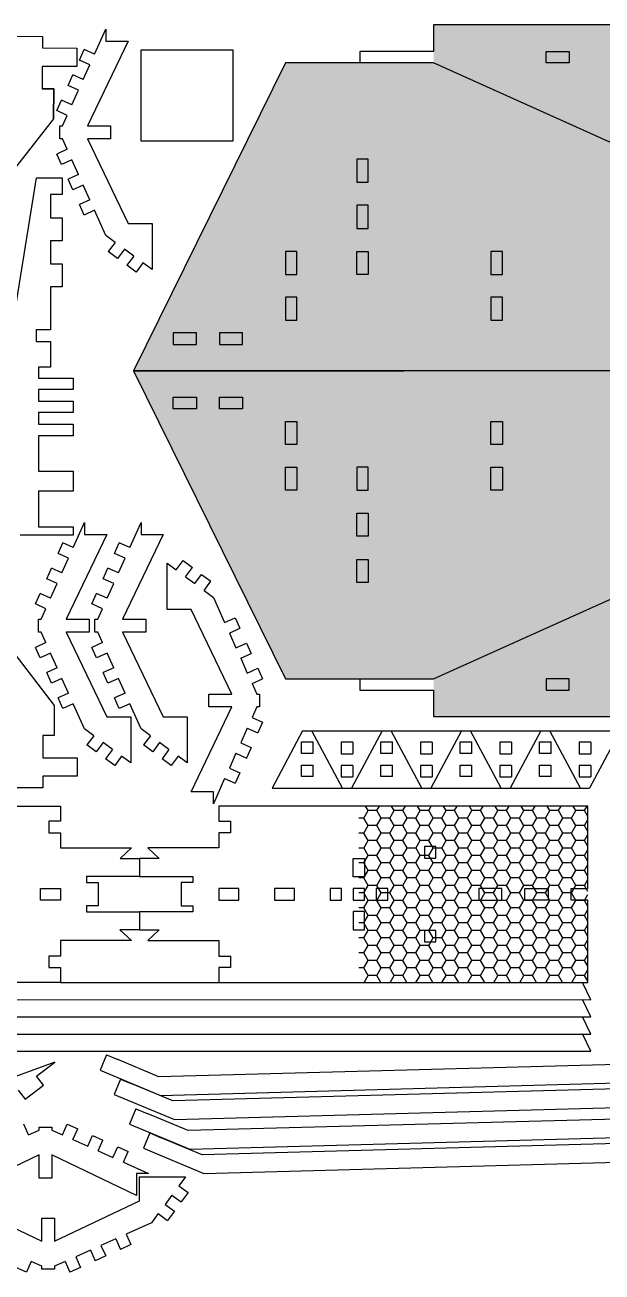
# Model space of a CAD drawing. Extents: x 1284 to 1877, y 636 to 986.
# Drawn here: x 1490.1 to 1649, y 641.9 to 985.2 of the extents above; entities that cross this region are included whole.
import ezdxf

# ---------------------------------------------------------------- set-up
doc = ezdxf.new("R2010")
doc.units = 0
doc.layers.get('0').update_dxf_attribs({"linetype": 'CONTINUOUS'})
doc.layers.add('PATTERN', color=4, linetype='CONTINUOUS')

msp = doc.modelspace()

# ---------------------------------------------------------------- hatches: boundary and pattern name
at = {"layer": 'PATTERN'}
h = msp.add_hatch(dxfattribs=at)
h.set_pattern_fill('HONEY', color=256, scale=0.75, style=0)
h.paths.add_polyline_path([(1850.21, 985.15), (1602.63, 985.15), (1602.63, 974.7), (1561.84, 974.7), (1520.02, 889.95), (1561.84, 805.2), (1602.63, 805.2), (1602.63, 794.75), (1850.21, 794.75), (1808.39, 879.5), (1767.6, 879.5), (1767.6, 900.4), (1808.39, 900.4)])
h = msp.add_hatch(dxfattribs=at)
h.set_pattern_fill('HONEY', color=256, scale=0.75, angle=180, style=0)
h.set_pattern_definition([(180, (3594.3756, -138.4798), (-3.571875, 2.0622225), [2.38125, -4.7625]), (60, (3594.3756, -138.4798), (3.5718746, 2.0622232), [2.38125, -4.7625]), (120, (3594.3756, -138.4798), (-4e-07, 4.1244457), [-4.7625, 2.38125])])
edge = h.paths.add_edge_path()
edge.add_line((1645.08, 770.14), (1582.05, 770.14))
edge.add_line((1645.08, 721.58), (1645.08, 770.14))
edge.add_line((1582.05, 721.58), (1645.08, 721.58))
edge.add_line((1582.05, 770.14), (1582.05, 721.58))

# ---------------------------------------------------------------- linework, layer by layer
for p, q in [((1486.31, 982.02), (1494.94, 981.99)), ((1494.94, 981.99), (1494.93, 978.81)), ((1494.94, 981.99), (1494.93, 978.81)), ((1850.21, 985.15), (1602.63, 985.15)), ((1602.63, 985.15), (1602.63, 977.88)), ((1850.21, 985.15), (1602.63, 985.15)), ((1494.93, 978.81), (1504.46, 978.78)), ((1504.46, 978.78), (1504.44, 973.7)), ((1602.63, 977.88), (1582.35, 977.88)), ((1582.35, 977.88), (1582.35, 974.7)), ((1633.61, 974.7), (1633.61, 977.88)), ((1633.61, 977.88), (1639.96, 977.88)), ((1639.96, 977.88), (1639.96, 974.7)), ((1494.92, 973.73), (1494.89, 967.56)), ((1504.44, 973.7), (1494.92, 973.73)), ((1561.84, 974.7), (1520.02, 889.95)), ((1582.35, 974.7), (1561.84, 974.7)), ((1602.63, 974.7), (1582.35, 974.7)), ((1767.6, 900.4), (1602.63, 974.7)), ((1639.96, 974.7), (1633.61, 974.7)), ((1498.07, 967.55), (1494.89, 967.56)), ((1494.89, 967.56), (1498.07, 967.55)), ((1498.04, 959.31), (1498.07, 967.55)), ((1498.07, 967.55), (1498.04, 959.31)), ((1498.04, 959.31), (1481.65, 938.49)), ((1584.63, 948.2), (1581.46, 948.2)), ((1581.46, 948.2), (1581.46, 941.85)), ((1584.63, 941.85), (1584.63, 948.2)), ((1484.75, 889.99), (1493.34, 943.07)), ((1493.34, 943.07), (1500.34, 943.07)), ((1500.34, 943.07), (1500.34, 938.44)), ((1581.46, 941.85), (1584.63, 941.85)), ((1500.34, 938.44), (1497.16, 938.44)), ((1497.16, 938.44), (1497.16, 932.09)), ((1584.63, 935.5), (1581.46, 935.5)), ((1581.46, 935.5), (1581.46, 929.15)), ((1584.63, 929.15), (1584.63, 935.5)), ((1497.16, 932.09), (1500.34, 932.09)), ((1500.34, 932.09), (1500.34, 925.74)), ((1581.46, 929.15), (1584.63, 929.15)), ((1500.34, 925.74), (1497.16, 925.74)), ((1497.16, 925.74), (1497.16, 919.39)), ((1565.02, 922.8), (1561.84, 922.8)), ((1561.84, 922.8), (1561.84, 916.45)), ((1565.02, 916.45), (1565.02, 922.8)), ((1581.46, 922.8), (1584.63, 922.8)), ((1581.46, 916.45), (1581.46, 922.8)), ((1584.63, 922.8), (1584.63, 916.45)), ((1621.58, 922.8), (1618.4, 922.8)), ((1618.4, 922.8), (1618.4, 916.45)), ((1621.58, 916.45), (1621.58, 922.8)), ((1497.16, 919.39), (1500.34, 919.39)), ((1500.34, 919.39), (1500.34, 913.04)), ((1561.84, 916.45), (1565.02, 916.45)), ((1584.63, 916.45), (1581.46, 916.45)), ((1618.4, 916.45), (1621.58, 916.45)), ((1500.34, 913.04), (1497.16, 913.04)), ((1497.16, 913.04), (1497.16, 901.23)), ((1565.02, 910.23), (1561.84, 910.23)), ((1561.84, 910.23), (1561.84, 903.88)), ((1565.02, 903.88), (1565.02, 910.23)), ((1621.58, 910.23), (1618.4, 910.23)), ((1618.4, 910.23), (1618.4, 903.88)), ((1621.58, 903.88), (1621.58, 910.23)), ((1561.84, 903.88), (1565.02, 903.88)), ((1618.4, 903.88), (1621.58, 903.88)), ((1497.16, 901.23), (1493.26, 901.23)), ((1493.26, 901.23), (1493.26, 898.05)), ((1537.33, 900.4), (1530.98, 900.4)), ((1530.98, 900.4), (1530.98, 897.23)), ((1537.33, 900.4), (1530.98, 900.4)), ((1537.33, 897.23), (1537.33, 900.4)), ((1543.68, 900.4), (1543.68, 897.23)), ((1550.03, 900.4), (1543.68, 900.4)), ((1550.03, 897.23), (1550.03, 900.4)), ((1493.26, 898.05), (1497.16, 898.05)), ((1497.16, 898.05), (1497.16, 890.95)), ((1530.98, 897.23), (1537.33, 897.23)), ((1543.68, 897.23), (1550.03, 897.23)), ((1497.16, 890.95), (1493.86, 890.95)), ((1493.86, 890.95), (1493.86, 887.96)), ((1520.02, 889.95), (1594.44, 889.95)), ((1767.6, 889.95), (1520.02, 889.95)), ((1520.02, 889.95), (1561.84, 805.2)), ((1493.86, 887.96), (1503.39, 887.96)), ((1503.39, 887.96), (1503.39, 884.79)), ((1503.39, 884.79), (1493.86, 884.79)), ((1493.86, 884.79), (1493.86, 881.61)), ((1530.98, 879.5), (1530.98, 882.68)), ((1530.98, 882.68), (1537.33, 882.68)), ((1537.33, 882.68), (1537.33, 879.5)), ((1543.68, 879.5), (1543.68, 882.68)), ((1543.68, 882.68), (1550.03, 882.68)), ((1550.03, 882.68), (1550.03, 879.5)), ((1493.86, 881.61), (1503.39, 881.61)), ((1503.39, 881.61), (1503.39, 878.44)), ((1537.33, 879.5), (1530.98, 879.5)), ((1537.33, 879.5), (1530.98, 879.5)), ((1550.03, 879.5), (1543.68, 879.5)), ((1602.63, 805.2), (1767.6, 879.5)), ((1503.39, 878.44), (1493.86, 878.44)), ((1493.86, 878.44), (1493.86, 875.26)), ((1561.84, 876.03), (1565.02, 876.03)), ((1561.84, 869.68), (1561.84, 876.03)), ((1565.02, 876.03), (1565.02, 869.68)), ((1618.4, 876.03), (1621.58, 876.03)), ((1618.4, 869.68), (1618.4, 876.03)), ((1621.58, 876.03), (1621.58, 869.68)), ((1493.86, 875.26), (1503.39, 875.26)), ((1503.39, 872.09), (1493.86, 872.09)), ((1493.86, 872.09), (1493.86, 862.3)), ((1503.39, 875.26), (1503.39, 872.09)), ((1565.02, 869.68), (1561.84, 869.68)), ((1621.58, 869.68), (1618.4, 869.68)), ((1493.86, 862.3), (1503.39, 862.3)), ((1503.39, 862.3), (1503.39, 856.8)), ((1561.84, 863.45), (1565.02, 863.45)), ((1561.84, 857.1), (1561.84, 863.45)), ((1565.02, 863.45), (1565.02, 857.1)), ((1584.63, 863.45), (1581.46, 863.45)), ((1581.46, 863.45), (1581.46, 857.1)), ((1584.63, 857.1), (1584.63, 863.45)), ((1618.4, 863.45), (1621.58, 863.45)), ((1618.4, 857.1), (1618.4, 863.45)), ((1621.58, 863.45), (1621.58, 857.1)), ((1503.39, 856.8), (1493.86, 856.8)), ((1493.86, 856.8), (1493.86, 847)), ((1565.02, 857.1), (1561.84, 857.1)), ((1581.46, 857.1), (1584.63, 857.1)), ((1621.58, 857.1), (1618.4, 857.1)), ((1581.46, 850.75), (1584.63, 850.75)), ((1581.46, 844.4), (1581.46, 850.75)), ((1584.63, 850.75), (1584.63, 844.4)), ((1493.86, 844.67), (1488.85, 844.67)), ((1493.86, 847), (1503.39, 847)), ((1503.39, 844.67), (1493.86, 844.67)), ((1503.39, 847), (1503.39, 844.67)), ((1584.63, 844.4), (1581.46, 844.4)), ((1581.46, 838.05), (1584.63, 838.05)), ((1581.46, 831.7), (1581.46, 838.05)), ((1584.63, 838.05), (1584.63, 831.7)), ((1584.63, 831.7), (1581.46, 831.7)), ((1482.05, 818.83), (1498.2, 797.81)), ((1561.84, 805.2), (1582.35, 805.2)), ((1582.35, 805.2), (1582.35, 802.03)), ((1582.35, 805.2), (1602.63, 805.2)), ((1639.96, 805.2), (1633.61, 805.2)), ((1633.61, 805.2), (1633.61, 802.03)), ((1639.96, 802.03), (1639.96, 805.2)), ((1582.35, 802.03), (1602.63, 802.03)), ((1602.63, 802.03), (1602.63, 794.75)), ((1633.61, 802.03), (1639.96, 802.03)), ((1498.2, 797.81), (1498.2, 789.57)), ((1498.2, 797.81), (1498.2, 789.57)), ((1602.63, 794.75), (1850.21, 794.75)), ((1498.2, 789.57), (1495.02, 789.57)), ((1498.2, 789.57), (1495.02, 789.57)), ((1495.02, 789.57), (1495.02, 783.4)), ((1495.02, 783.4), (1504.55, 783.4)), ((1504.55, 783.4), (1504.55, 778.32)), ((1504.55, 778.32), (1495.02, 778.32)), ((1495.02, 778.32), (1495.02, 775.15)), ((1495.02, 775.15), (1486.38, 775.15)), ((1398.33, 770.14), (1499.9, 770.14)), ((1499.9, 770.14), (1499.9, 765.95)), ((1645.08, 770.14), (1543.52, 770.14)), ((1543.52, 770.14), (1543.52, 765.95)), ((1645.08, 747.45), (1645.08, 770.14)), ((1499.9, 765.95), (1496.72, 765.95)), ((1496.72, 765.95), (1496.72, 762.77)), ((1543.52, 765.95), (1546.69, 765.95)), ((1546.69, 765.95), (1546.69, 762.77)), ((1496.72, 762.77), (1499.9, 762.77)), ((1499.9, 762.77), (1499.9, 758.63)), ((1546.69, 762.77), (1543.52, 762.77)), ((1543.52, 762.77), (1543.52, 758.63)), ((1603.25, 758.98), (1600.12, 758.98)), ((1600.12, 758.98), (1600.12, 755.81)), ((1603.25, 755.81), (1603.25, 758.98)), ((1499.9, 758.63), (1519.48, 758.63)), ((1519.48, 758.63), (1516.33, 755.71)), ((1516.33, 755.71), (1521.71, 755.71)), ((1527.09, 755.71), (1521.71, 755.71)), ((1521.71, 755.71), (1521.71, 750.77)), ((1521.71, 755.71), (1521.71, 750.77)), ((1543.52, 758.63), (1523.94, 758.63)), ((1523.94, 758.63), (1527.09, 755.71)), ((1580.46, 750.62), (1580.46, 755.7)), ((1580.46, 755.7), (1583.64, 755.7)), ((1583.64, 755.7), (1583.64, 750.62)), ((1600.12, 755.81), (1603.25, 755.81)), ((1521.71, 750.77), (1507.09, 750.77)), ((1507.09, 750.77), (1507.09, 749.11)), ((1507.09, 749.11), (1510.27, 749.11)), ((1510.27, 749.11), (1510.27, 742.65)), ((1521.71, 750.77), (1536.32, 750.77)), ((1536.32, 749.11), (1533.15, 749.11)), ((1533.15, 749.11), (1533.15, 742.65)), ((1536.32, 750.77), (1536.32, 749.11)), ((1583.64, 750.62), (1580.46, 750.62)), ((1494.39, 744.27), (1494.39, 747.45)), ((1494.39, 747.45), (1499.9, 747.45)), ((1499.9, 747.45), (1499.9, 744.27)), ((1549.02, 747.45), (1543.52, 747.45)), ((1543.52, 747.45), (1543.52, 744.27)), ((1549.02, 744.27), (1549.02, 747.45)), ((1564.33, 747.45), (1558.82, 747.45)), ((1558.82, 747.45), (1558.82, 744.27)), ((1564.33, 744.27), (1564.33, 747.45)), ((1577.29, 747.45), (1574.11, 747.45)), ((1574.11, 747.45), (1574.11, 744.27)), ((1577.29, 744.27), (1577.29, 747.45)), ((1583.64, 747.45), (1580.46, 747.45)), ((1580.46, 747.45), (1580.46, 744.27)), ((1583.64, 744.27), (1583.64, 747.45)), ((1589.99, 747.44), (1586.81, 747.44)), ((1586.81, 747.44), (1586.81, 744.27)), ((1589.99, 744.27), (1589.99, 747.45)), ((1621.41, 747.45), (1615.06, 747.45)), ((1615.06, 747.45), (1615.06, 744.27)), ((1621.41, 744.27), (1621.41, 747.45)), ((1627.76, 744.27), (1627.76, 747.45)), ((1627.76, 747.45), (1634.11, 747.45)), ((1634.11, 747.45), (1634.11, 744.27)), ((1640.46, 744.27), (1640.46, 747.45)), ((1640.46, 747.45), (1645.08, 747.45)), ((1499.9, 744.27), (1494.39, 744.27)), ((1510.27, 742.65), (1507.09, 742.65)), ((1507.09, 742.65), (1507.09, 741.02)), ((1533.15, 742.65), (1536.32, 742.65)), ((1536.32, 742.65), (1536.32, 741.02)), ((1543.52, 744.27), (1549.02, 744.27)), ((1558.82, 744.27), (1564.33, 744.27)), ((1574.11, 744.27), (1577.29, 744.27)), ((1580.46, 744.27), (1583.64, 744.27)), ((1586.81, 744.27), (1589.99, 744.27)), ((1615.06, 744.27), (1621.41, 744.27)), ((1634.11, 744.27), (1627.76, 744.27)), ((1645.08, 744.27), (1640.46, 744.27)), ((1645.08, 721.58), (1645.08, 744.27)), ((1507.09, 741.02), (1521.71, 741.02)), ((1536.32, 741.02), (1521.71, 741.02)), ((1521.71, 741.02), (1521.71, 736.03)), ((1521.71, 741.02), (1521.71, 736.03)), ((1583.64, 741.1), (1580.46, 741.1)), ((1580.46, 741.1), (1580.46, 736.02)), ((1583.64, 736.02), (1583.64, 741.1)), ((1521.71, 736.03), (1516.3, 736.03)), ((1516.3, 736.03), (1519.48, 733.09)), ((1521.71, 736.03), (1527.11, 736.03)), ((1527.11, 736.03), (1523.94, 733.09)), ((1580.46, 736.02), (1583.64, 736.02)), ((1603.25, 735.9), (1600.12, 735.9)), ((1600.12, 735.9), (1600.12, 732.73)), ((1603.25, 732.73), (1603.25, 735.9)), ((1519.48, 733.09), (1499.9, 733.09)), ((1499.9, 733.09), (1499.9, 728.83)), ((1523.94, 733.09), (1543.51, 733.09)), ((1543.51, 733.09), (1543.52, 728.83)), ((1600.12, 732.73), (1603.25, 732.73)), ((1499.9, 728.83), (1496.72, 728.83)), ((1496.72, 728.83), (1496.72, 725.66)), ((1543.52, 728.83), (1546.69, 728.83)), ((1546.69, 728.83), (1546.69, 725.66)), ((1496.72, 725.66), (1499.89, 725.66)), ((1499.89, 725.66), (1499.89, 721.58)), ((1546.69, 725.66), (1543.52, 725.66)), ((1543.52, 725.66), (1543.53, 721.58)), ((1499.89, 721.58), (1398.33, 721.58)), ((1499.89, 721.58), (1543.53, 721.58)), ((1543.53, 721.58), (1645.08, 721.58)), ((1645.92, 716.84), (1643.59, 721.58)), ((1398.33, 716.85), (1645.92, 716.84)), ((1645.92, 712.11), (1643.59, 716.85)), ((1398.33, 712.12), (1645.92, 712.11)), ((1645.92, 707.38), (1643.59, 712.12)), ((1398.33, 707.39), (1645.92, 707.38)), ((1645.92, 702.66), (1643.59, 707.39)), ((1398.33, 702.66), (1645.92, 702.66)), ((1512.63, 701.64), (1510.87, 697.43)), ((1512.63, 701.64), (1515.72, 700.35)), ((1527.03, 695.62), (1515.72, 700.35)), ((1704.16, 700.42), (1527.03, 695.62)), ((1498.34, 699.62), (1470.02, 689.22)), ((1493.32, 695.78), (1498.34, 699.62)), ((1510.87, 697.43), (1527.48, 690.49)), ((1495.25, 693.26), (1493.32, 695.78)), ((1516.48, 694.98), (1514.72, 690.77)), ((1516.48, 694.98), (1519.57, 693.69)), ((1530.88, 688.96), (1519.57, 693.69)), ((1527.48, 690.49), (1708.33, 695.48)), ((1708, 693.76), (1530.88, 688.96)), ((1488.25, 691.91), (1490.2, 689.41)), ((1490.2, 689.41), (1495.25, 693.26)), ((1514.72, 690.77), (1531.33, 683.83)), ((1520.65, 686.8), (1518.89, 682.59)), ((1520.65, 686.8), (1523.74, 685.51)), ((1531.33, 683.83), (1712.18, 688.82)), ((1535.05, 680.79), (1523.74, 685.51)), ((1712.18, 685.58), (1535.05, 680.79)), ((1518.89, 682.59), (1535.5, 675.65)), ((1524.5, 680.14), (1522.74, 675.93)), ((1524.5, 680.14), (1527.59, 678.85)), ((1535.5, 675.65), (1716.36, 680.64)), ((1538.9, 674.13), (1527.59, 678.85)), ((1716.02, 678.92), (1538.9, 674.13)), ((1522.74, 675.93), (1539.35, 668.99)), ((1539.35, 668.99), (1720.2, 673.98))]:
    msp.add_line(p, q)
at = {"color": 7}
for points in [[(1509.32, 977.07), (1512.42, 983.99)], [(1512.42, 983.99), (1512.42, 980.69)], [(1518.52, 980.69), (1507.34, 957.37)], [(1512.42, 980.69), (1515.46, 980.69), (1516.48, 980.69), (1518.52, 980.69)], [(1505.12, 975.48), (1506.42, 978.37)], [(1508.02, 974.18), (1505.12, 975.48)], [(1509.32, 977.07), (1506.42, 978.37)], [(1522.14, 978.34), (1547.35, 978.34), (1547.35, 953.13), (1522.14, 953.13), (1522.14, 978.34)], [(1506.2, 970.12), (1508.02, 974.18)], [(1502.01, 968.52), (1503.3, 971.42)], [(1504.9, 967.22), (1502.01, 968.52)], [(1506.2, 970.12), (1503.3, 971.42)], [(1503.08, 963.17), (1504.9, 967.22)], [(1498.89, 961.57), (1500.19, 964.47)], [(1501.78, 960.27), (1498.89, 961.57)], [(1503.08, 963.17), (1500.19, 964.47)], [(1500.49, 957.37), (1501.78, 960.27)], [(1499.72, 957.37), (1500.49, 957.37)], [(1499.72, 953.82), (1499.72, 954.97), (1499.72, 956.06), (1499.72, 957.37)], [(1507.34, 957.37), (1513.69, 957.37)], [(1513.69, 957.37), (1513.69, 953.82)], [(1501.78, 950.92), (1498.89, 949.62)], [(1500.49, 953.82), (1499.72, 953.82)], [(1501.78, 950.92), (1500.49, 953.82)], [(1513.69, 953.82), (1507.34, 953.82)], [(1507.34, 953.82), (1518.52, 930.5)], [(1500.19, 946.72), (1498.89, 949.62)], [(1503.08, 948.02), (1500.19, 946.72)], [(1504.9, 943.97), (1503.08, 948.02)], [(1504.9, 943.97), (1502.01, 942.67)], [(1503.3, 939.77), (1502.01, 942.67)], [(1506.2, 941.07), (1503.3, 939.77)], [(1508.02, 937.02), (1506.2, 941.07)], [(1508.02, 937.02), (1505.12, 935.72)], [(1506.42, 932.82), (1505.12, 935.72)], [(1509.32, 934.12), (1506.42, 932.82)], [(1512.42, 927.2), (1509.32, 934.12)], [(1518.52, 930.5), (1525.12, 930.5)], [(1525.12, 930.5), (1525.12, 925.36), (1525.12, 924.23), (1525.12, 917.8)], [(1514.98, 925.31), (1512.42, 927.2)], [(1514.98, 925.31), (1513.09, 922.76)], [(1515.64, 920.87), (1513.09, 922.76)], [(1517.53, 923.42), (1515.64, 920.87)], [(1520.08, 921.53), (1517.53, 923.42)], [(1520.08, 921.53), (1518.19, 918.98)], [(1520.74, 917.09), (1518.19, 918.98)], [(1522.63, 919.64), (1520.74, 917.09)], [(1525.12, 917.8), (1522.63, 919.64)], [(1503.44, 841.27), (1506.55, 848.19)], [(1506.55, 848.19), (1506.55, 844.89)], [(1519.01, 841.27), (1522.11, 848.19)], [(1522.11, 848.19), (1522.11, 844.89)], [(1512.64, 844.89), (1501.47, 821.57)], [(1506.55, 844.89), (1509.59, 844.89), (1510.61, 844.89), (1512.64, 844.89)], [(1528.21, 844.89), (1517.03, 821.57)], [(1522.11, 844.89), (1525.15, 844.89), (1526.17, 844.89), (1528.21, 844.89)], [(1499.25, 839.67), (1500.55, 842.57)], [(1503.44, 841.27), (1500.55, 842.57)], [(1514.81, 839.67), (1516.11, 842.57)], [(1519.01, 841.27), (1516.11, 842.57)], [(1502.14, 838.37), (1499.25, 839.67)], [(1500.33, 834.32), (1502.14, 838.37)], [(1517.71, 838.37), (1514.81, 839.67)], [(1515.89, 834.32), (1517.71, 838.37)], [(1531.79, 835.14), (1533.68, 837.69)], [(1533.68, 837.69), (1536.23, 835.8)], [(1496.13, 832.72), (1497.43, 835.61)], [(1500.33, 834.32), (1497.43, 835.61)], [(1511.69, 832.72), (1512.99, 835.61)], [(1515.89, 834.32), (1512.99, 835.61)], [(1529.3, 836.98), (1531.79, 835.14)], [(1529.3, 824.28), (1529.3, 829.42), (1529.3, 830.55), (1529.3, 836.98)], [(1534.34, 833.25), (1536.23, 835.8)], [(1499.03, 831.42), (1496.13, 832.72)], [(1497.21, 827.36), (1499.03, 831.42)], [(1514.59, 831.42), (1511.69, 832.72)], [(1512.77, 827.36), (1514.59, 831.42)], [(1534.34, 833.25), (1536.9, 831.36)], [(1536.9, 831.36), (1538.78, 833.91)], [(1538.78, 833.91), (1541.34, 832.03)], [(1539.45, 829.47), (1541.34, 832.03)], [(1493.01, 825.77), (1494.31, 828.66)], [(1497.21, 827.36), (1494.31, 828.66)], [(1508.57, 825.77), (1509.87, 828.66)], [(1512.77, 827.36), (1509.87, 828.66)], [(1539.45, 829.47), (1542, 827.58)], [(1542, 827.58), (1545.1, 820.66)], [(1495.91, 824.47), (1493.01, 825.77)], [(1494.61, 821.57), (1495.91, 824.47)], [(1511.47, 824.47), (1508.57, 825.77)], [(1510.17, 821.57), (1511.47, 824.47)], [(1535.9, 824.28), (1529.3, 824.28)], [(1547.08, 800.97), (1535.9, 824.28)], [(1493.85, 821.57), (1494.61, 821.57)], [(1493.85, 818.01), (1493.85, 819.16), (1493.85, 820.26), (1493.85, 821.57)], [(1501.47, 821.57), (1507.82, 821.57)], [(1507.82, 821.57), (1507.82, 818.01)], [(1509.41, 821.57), (1510.17, 821.57)], [(1509.41, 818.01), (1509.41, 819.16), (1509.41, 820.26), (1509.41, 821.57)], [(1517.03, 821.57), (1523.38, 821.57)], [(1523.38, 821.57), (1523.38, 818.01)], [(1545.1, 820.66), (1548, 821.96)], [(1548, 821.96), (1549.3, 819.07)], [(1494.61, 818.01), (1493.85, 818.01)], [(1495.91, 815.12), (1494.61, 818.01)], [(1507.82, 818.01), (1501.47, 818.01)], [(1501.47, 818.01), (1512.64, 794.69)], [(1510.17, 818.01), (1509.41, 818.01)], [(1511.47, 815.12), (1510.17, 818.01)], [(1523.38, 818.01), (1517.03, 818.01)], [(1517.03, 818.01), (1528.21, 794.69)], [(1546.4, 817.77), (1549.3, 819.07)], [(1546.4, 817.77), (1548.22, 813.71)], [(1495.91, 815.12), (1493.01, 813.82)], [(1494.31, 810.92), (1493.01, 813.82)], [(1511.47, 815.12), (1508.57, 813.82)], [(1509.87, 810.92), (1508.57, 813.82)], [(1548.22, 813.71), (1551.12, 815.01)], [(1551.12, 815.01), (1552.42, 812.11)], [(1497.21, 812.22), (1494.31, 810.92)], [(1499.03, 808.16), (1497.21, 812.22)], [(1512.77, 812.22), (1509.87, 810.92)], [(1514.59, 808.16), (1512.77, 812.22)], [(1549.52, 810.81), (1552.42, 812.11)], [(1549.52, 810.81), (1551.34, 806.76)], [(1499.03, 808.16), (1496.13, 806.86)], [(1497.43, 803.97), (1496.13, 806.86)], [(1514.59, 808.16), (1511.69, 806.86)], [(1512.99, 803.97), (1511.69, 806.86)], [(1551.34, 806.76), (1554.24, 808.06)], [(1554.24, 808.06), (1555.54, 805.16)], [(1500.33, 805.27), (1497.43, 803.97)], [(1502.14, 801.21), (1500.33, 805.27)], [(1515.89, 805.27), (1512.99, 803.97)], [(1517.71, 801.21), (1515.89, 805.27)], [(1552.64, 803.86), (1555.54, 805.16)], [(1552.64, 803.86), (1553.94, 800.97)], [(1502.14, 801.21), (1499.25, 799.91)], [(1500.55, 797.01), (1499.25, 799.91)], [(1517.71, 801.21), (1514.81, 799.91)], [(1516.11, 797.01), (1514.81, 799.91)], [(1540.73, 800.97), (1547.08, 800.97)], [(1540.73, 797.41), (1540.73, 800.97)], [(1553.94, 800.97), (1554.7, 800.97)], [(1554.7, 800.97), (1554.7, 799.81), (1554.7, 798.72), (1554.7, 797.41)], [(1503.44, 798.31), (1500.55, 797.01)], [(1506.55, 791.39), (1503.44, 798.31)], [(1519.01, 798.31), (1516.11, 797.01)], [(1522.11, 791.39), (1519.01, 798.31)], [(1535.9, 774.09), (1547.08, 797.41)], [(1547.08, 797.41), (1540.73, 797.41)], [(1553.94, 797.41), (1552.64, 794.51)], [(1554.7, 797.41), (1553.94, 797.41)], [(1512.64, 794.69), (1519.25, 794.69)], [(1519.25, 794.69), (1519.25, 789.55), (1519.25, 788.42), (1519.25, 781.99)], [(1528.21, 794.69), (1534.81, 794.69)], [(1534.81, 794.69), (1534.81, 789.55), (1534.81, 788.42), (1534.81, 781.99)], [(1552.64, 794.51), (1555.54, 793.21)], [(1555.54, 793.21), (1554.24, 790.32)], [(1509.1, 789.5), (1506.55, 791.39)], [(1524.66, 789.5), (1522.11, 791.39)], [(1551.34, 791.61), (1549.52, 787.56)], [(1551.34, 791.61), (1554.24, 790.32)], [(1566.58, 790.86), (1558.2, 775.07)], [(1566.58, 790.86), (1567.67, 790.86), (1568.57, 790.86), (1578.44, 790.86), (1579.27, 790.86), (1589.14, 790.86), (1589.89, 790.86), (1599.91, 790.86), (1600.89, 790.86), (1611.36, 790.86), (1612.34, 790.86), (1622.06, 790.86), (1623.34, 790.86), (1632.69, 790.86), (1633.59, 790.86), (1643.16, 790.86), (1644.29, 790.86), (1653.96, 790.86)], [(1577.5, 775.07), (1569.12, 790.86)], [(1588.42, 790.86), (1580.04, 775.07)], [(1599.35, 775.07), (1590.96, 790.86)], [(1610.27, 790.86), (1601.89, 775.07)], [(1621.19, 775.07), (1612.81, 790.86)], [(1632.11, 790.86), (1623.73, 775.07)], [(1643.03, 775.07), (1634.65, 790.86)], [(1653.96, 790.86), (1645.57, 775.07)], [(1509.1, 789.5), (1507.21, 786.95)], [(1509.76, 785.06), (1507.21, 786.95)], [(1511.65, 787.62), (1509.76, 785.06)], [(1514.2, 785.73), (1511.65, 787.62)], [(1524.66, 789.5), (1522.77, 786.95)], [(1525.33, 785.06), (1522.77, 786.95)], [(1527.21, 787.62), (1525.33, 785.06)], [(1529.77, 785.73), (1527.21, 787.62)], [(1549.52, 787.56), (1552.42, 786.26)], [(1552.42, 786.26), (1551.12, 783.36)], [(1566.26, 784.59), (1566.26, 787.77)], [(1566.26, 787.77), (1569.44, 787.77)], [(1569.44, 784.59), (1569.44, 787.77)], [(1577.18, 787.69), (1577.18, 784.51)], [(1580.36, 787.69), (1577.18, 787.69)], [(1580.36, 787.69), (1580.36, 784.51)], [(1588.11, 784.59), (1588.11, 787.77)], [(1588.11, 787.77), (1591.28, 787.77)], [(1591.28, 784.59), (1591.28, 787.77)], [(1599.03, 787.69), (1599.03, 784.51)], [(1602.2, 787.69), (1599.03, 787.69)], [(1602.2, 787.69), (1602.2, 784.51)], [(1609.95, 784.59), (1609.95, 787.77)], [(1609.95, 787.77), (1613.13, 787.77)], [(1613.13, 784.59), (1613.13, 787.77)], [(1620.87, 787.69), (1620.87, 784.51)], [(1624.05, 787.69), (1620.87, 787.69)], [(1624.05, 787.69), (1624.05, 784.51)], [(1631.79, 784.59), (1631.79, 787.77)], [(1631.79, 787.77), (1634.97, 787.77)], [(1634.97, 784.59), (1634.97, 787.77)], [(1642.72, 787.69), (1642.72, 784.51)], [(1645.89, 787.69), (1642.72, 787.69)], [(1645.89, 787.69), (1645.89, 784.51)], [(1514.2, 785.73), (1512.32, 783.17)], [(1514.87, 781.29), (1512.32, 783.17)], [(1516.76, 783.84), (1514.87, 781.29)], [(1519.25, 781.99), (1516.76, 783.84)], [(1529.77, 785.73), (1527.88, 783.17)], [(1530.43, 781.29), (1527.88, 783.17)], [(1532.32, 783.84), (1530.43, 781.29)], [(1534.81, 781.99), (1532.32, 783.84)], [(1548.22, 784.66), (1546.4, 780.61)], [(1548.22, 784.66), (1551.12, 783.36)], [(1569.44, 784.59), (1566.26, 784.59)], [(1577.18, 784.51), (1580.36, 784.51)], [(1591.28, 784.59), (1588.11, 784.59)], [(1599.03, 784.51), (1602.2, 784.51)], [(1613.13, 784.59), (1609.95, 784.59)], [(1620.87, 784.51), (1624.05, 784.51)], [(1634.97, 784.59), (1631.79, 784.59)], [(1642.72, 784.51), (1645.89, 784.51)], [(1546.4, 780.61), (1549.3, 779.31)], [(1549.3, 779.31), (1548, 776.41)], [(1566.26, 778.24), (1566.26, 781.42)], [(1566.26, 781.42), (1569.44, 781.42)], [(1569.44, 778.24), (1569.44, 781.42)], [(1577.18, 781.34), (1577.18, 778.16)], [(1580.36, 781.34), (1577.18, 781.34)], [(1580.36, 781.34), (1580.36, 778.16)], [(1588.11, 778.24), (1588.11, 781.42)], [(1588.11, 781.42), (1591.28, 781.42)], [(1591.28, 778.24), (1591.28, 781.42)], [(1599.03, 781.34), (1599.03, 778.16)], [(1602.2, 781.34), (1599.03, 781.34)], [(1602.2, 781.34), (1602.2, 778.16)], [(1609.95, 778.24), (1609.95, 781.42)], [(1609.95, 781.42), (1613.13, 781.42)], [(1613.13, 778.24), (1613.13, 781.42)], [(1620.87, 781.34), (1620.87, 778.16)], [(1624.05, 781.34), (1620.87, 781.34)], [(1624.05, 781.34), (1624.05, 778.16)], [(1631.79, 778.24), (1631.79, 781.42)], [(1631.79, 781.42), (1634.97, 781.42)], [(1634.97, 778.24), (1634.97, 781.42)], [(1642.72, 781.34), (1642.72, 778.16)], [(1645.89, 781.34), (1642.72, 781.34)], [(1645.89, 781.34), (1645.89, 778.16)], [(1545.1, 777.71), (1542, 770.79)], [(1545.1, 777.71), (1548, 776.41)], [(1569.44, 778.24), (1566.26, 778.24)], [(1577.18, 778.16), (1580.36, 778.16)], [(1591.28, 778.24), (1588.11, 778.24)], [(1599.03, 778.16), (1602.2, 778.16)], [(1613.13, 778.24), (1609.95, 778.24)], [(1620.87, 778.16), (1624.05, 778.16)], [(1634.97, 778.24), (1631.79, 778.24)], [(1642.72, 778.16), (1645.89, 778.16)], [(1542, 774.09), (1538.96, 774.09), (1537.94, 774.09), (1535.9, 774.09)], [(1542, 770.79), (1542, 774.09)], [(1558.2, 775.07), (1567.47, 775.07), (1568.29, 775.07), (1578.42, 775.07), (1579.32, 775.07), (1589.39, 775.07), (1590.19, 775.07), (1600.31, 775.07), (1601.24, 775.07), (1611.23, 775.07), (1612.14, 775.07), (1622.07, 775.07), (1623.01, 775.07), (1632.94, 775.07), (1633.98, 775.07), (1644, 775.07), (1644.74, 775.07), (1645.57, 775.07)], [(1491.11, 679.65), (1489.81, 682.55)], [(1491.11, 679.65), (1494.01, 680.95)], [(1494.01, 680.95), (1494.01, 681.71)], [(1494.01, 681.71), (1495.16, 681.71), (1496.25, 681.71), (1497.57, 681.71)], [(1497.57, 681.71), (1497.57, 680.95)], [(1497.57, 680.95), (1500.46, 679.65)], [(1500.46, 679.65), (1501.76, 682.55)], [(1501.76, 682.55), (1504.66, 681.25)], [(1503.36, 678.35), (1504.66, 681.25)], [(1503.36, 678.35), (1507.42, 676.53)], [(1507.42, 676.53), (1508.71, 679.43)], [(1508.71, 679.43), (1511.61, 678.13)], [(1510.31, 675.24), (1511.61, 678.13)], [(1514.37, 673.42), (1515.67, 676.31)], [(1515.67, 676.31), (1518.56, 675.01)], [(1494.01, 674.09), (1470.69, 662.92)], [(1494.01, 667.74), (1494.01, 674.09)], [(1497.57, 674.09), (1497.57, 667.74)], [(1520.88, 662.92), (1497.57, 674.09)], [(1510.31, 675.24), (1514.37, 673.42)], [(1517.27, 672.12), (1518.56, 675.01)], [(1517.27, 672.12), (1524.19, 669.01)], [(1497.57, 667.74), (1494.01, 667.74)], [(1520.88, 669.01), (1520.88, 665.97), (1520.88, 664.96), (1520.88, 662.92)], [(1524.19, 669.01), (1520.88, 669.01)], [(1521.63, 661.49), (1521.63, 668.1)], [(1521.63, 668.1), (1526.77, 668.1), (1527.9, 668.1), (1534.33, 668.1)], [(1534.33, 668.1), (1532.49, 665.6)], [(1530.6, 663.05), (1528.71, 660.5)], [(1530.6, 663.05), (1533.15, 661.16)], [(1532.49, 665.6), (1535.04, 663.72)], [(1535.04, 663.72), (1533.15, 661.16)], [(1471.44, 661.49), (1494.76, 650.32)], [(1498.31, 650.32), (1521.63, 661.49)], [(1528.71, 660.5), (1531.26, 658.61)], [(1494.76, 650.32), (1494.76, 656.67)], [(1494.76, 656.67), (1498.31, 656.67)], [(1498.31, 656.67), (1498.31, 650.32)], [(1526.82, 657.95), (1524.93, 655.4)], [(1526.82, 657.95), (1529.37, 656.06)], [(1531.26, 658.61), (1529.37, 656.06)], [(1524.93, 655.4), (1518.01, 652.29)], [(1518.01, 652.29), (1519.31, 649.4)], [(1515.12, 650.99), (1511.06, 649.17)], [(1511.06, 649.17), (1512.36, 646.28)], [(1515.12, 650.99), (1516.41, 648.1)], [(1519.31, 649.4), (1516.41, 648.1)], [(1508.16, 647.88), (1504.11, 646.06)], [(1504.11, 646.06), (1505.41, 643.16)], [(1508.16, 647.88), (1509.46, 644.98)], [(1512.36, 646.28), (1509.46, 644.98)], [(1490.56, 641.86), (1487.66, 643.16)], [(1491.86, 644.76), (1490.56, 641.86)], [(1494.76, 643.46), (1491.86, 644.76)], [(1494.76, 642.7), (1494.76, 643.46)], [(1498.31, 642.7), (1497.16, 642.7), (1496.07, 642.7), (1494.76, 642.7)], [(1501.21, 644.76), (1498.31, 643.46)], [(1498.31, 643.46), (1498.31, 642.7)], [(1501.21, 644.76), (1502.51, 641.86)], [(1505.41, 643.16), (1502.51, 641.86)]]:
    msp.add_lwpolyline(points, dxfattribs=at)

doc.saveas('drawing.dxf')
